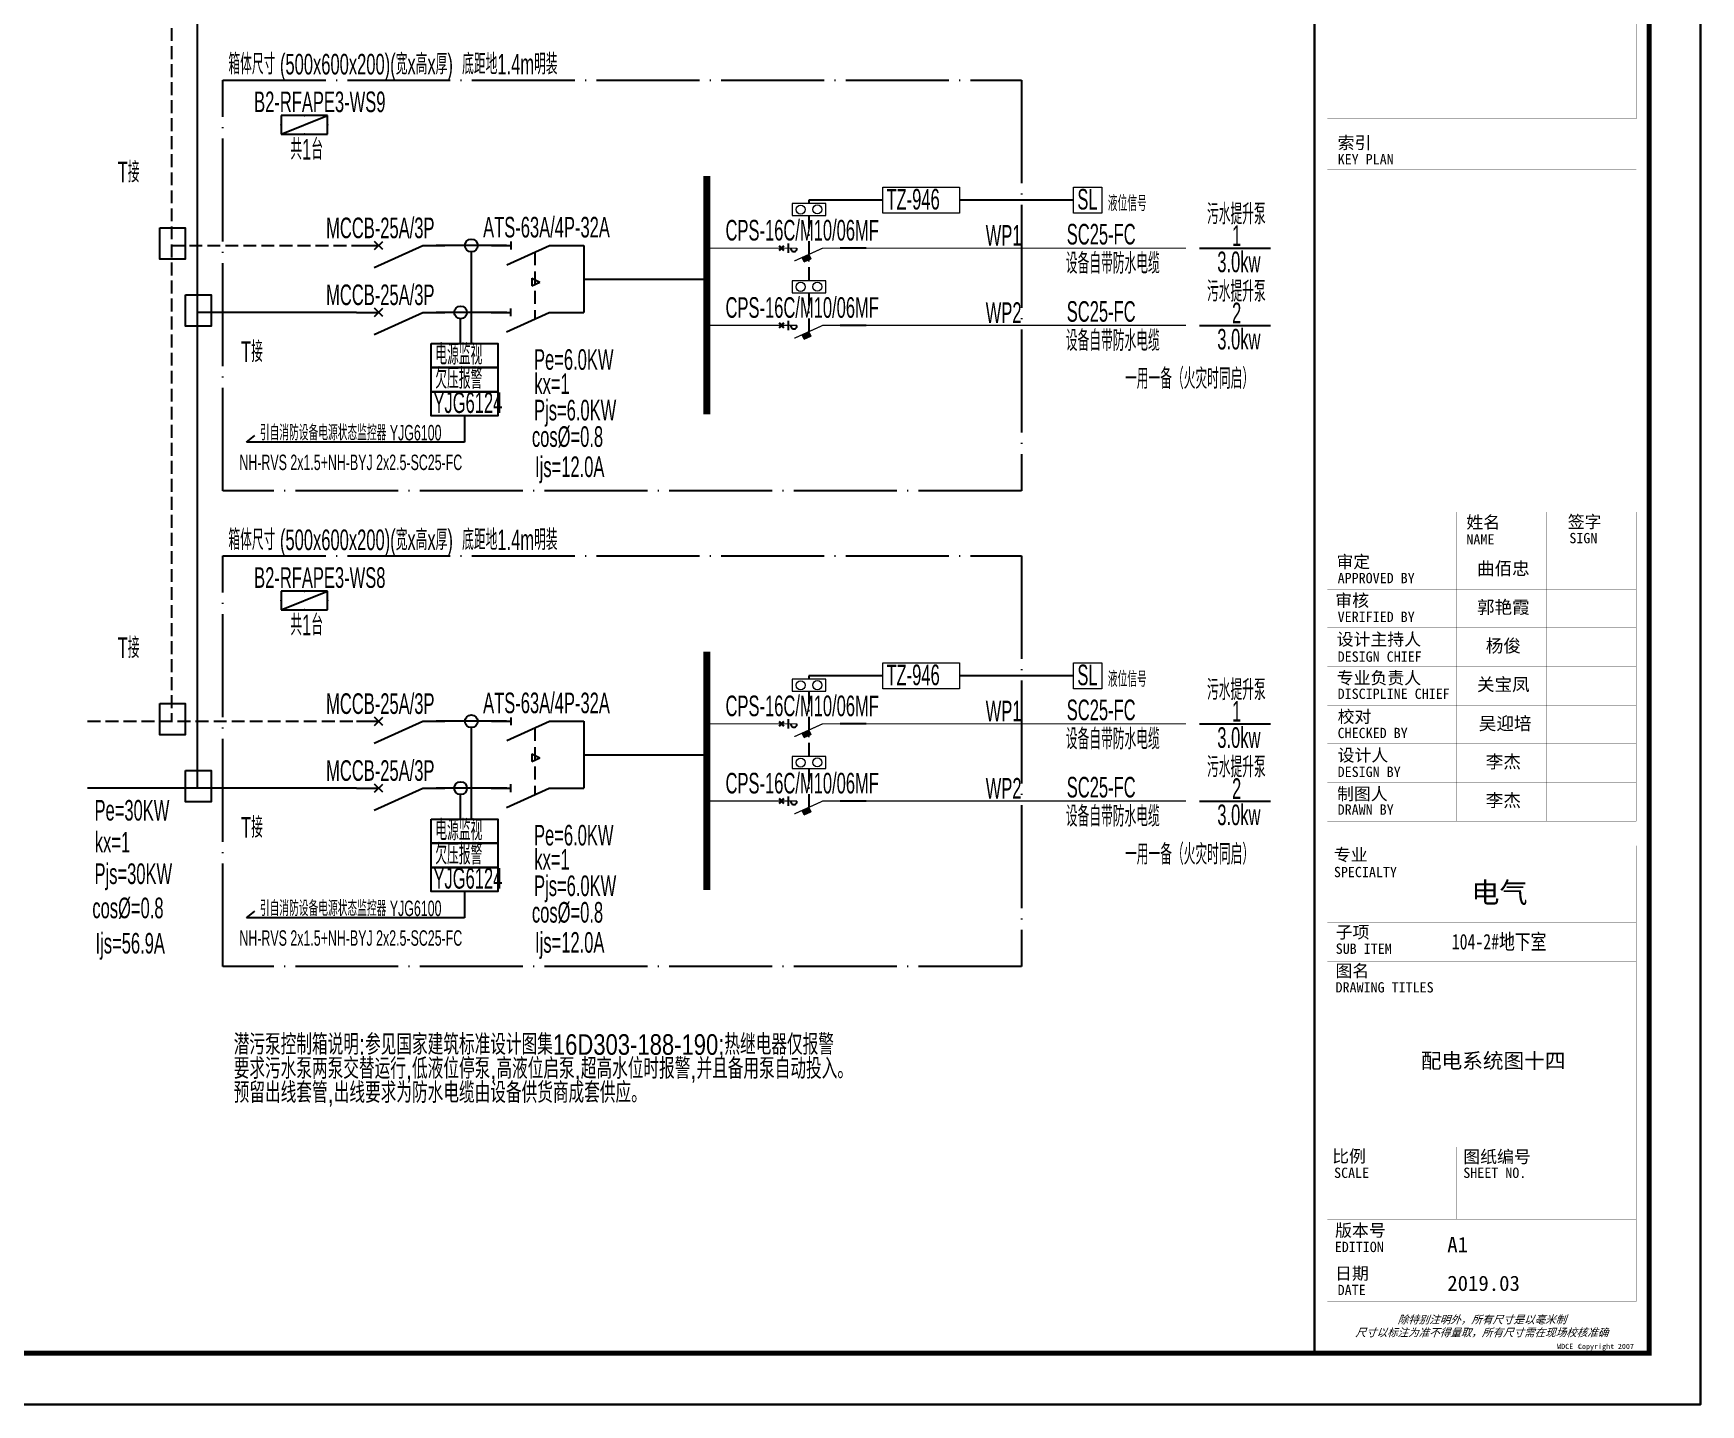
# Model space of a CAD drawing. Extents: x 776418 to 2076422, y -1170708 to 498544.
# Drawn here: x 960562 to 992943, y -1017069 to -990452 of the extents above; entities that cross this region are included whole.
import ezdxf
from ezdxf.enums import TextEntityAlignment as Align

# ---------------------------------------------------------------- set-up
doc = ezdxf.new("R2010")
doc.units = 0
doc.header["$LTSCALE"] = 1000
doc.header["$MEASUREMENT"] = 0
for name, pattern in [('CONTINOUS', [0]), ('DASH', [0.35, 0.25, -0.1]), ('DASHDOT2', [0.5, 0.25, -0.125, 0, -0.125]), ('DOTE', [2.42, 2, -0.2, 0.02, -0.2]), ('HIDDEN', [0.375, 0.25, -0.125])]:
    doc.linetypes.add(name, pattern=pattern)
doc.layers.get('0').update_dxf_attribs({"linetype": 'CONTINUOUS'})
for name, color, linetype in [('D-TEXT', 7, 'CONTINUOUS'), ('DIM-动力', 3, 'CONTINUOUS'), ('DQ', 255, 'CONTINOUS'), ('EL-SYSTEM', 1, 'CONTINUOUS'), ('EL-TEXT', 3, 'CONTINUOUS'), ('ELEMENT', 3, 'CONTINUOUS'), ('EQUIP-箱柜', 3, 'CONTINUOUS'), ('SHEET_LINE', 6, 'CONTINUOUS'), ('SHEET_TEXT', 7, 'CONTINUOUS'), ('TEL_TITLE', 7, 'CONTINUOUS'), ('WIRE-母线', 6, 'CONTINUOUS'), ('WIRE-照明', 1, 'CONTINUOUS'), ('WIRE-系统', 4, 'CONTINUOUS'), ('WIRE-通讯', 4, 'CONTINUOUS'), ('字', 7, 'CONTINUOUS')]:
    doc.layers.add(name, color=color, linetype=linetype)
doc.layers.add('层1', color=7, linetype='CONTINUOUS', lineweight=0)
doc.styles.add('_JD', font='ros.shx', dxfattribs={"width": 0.8, "bigfont": 'JD.shx'})
doc.styles.add('_TCH_LABEL', font='COMPLEX', dxfattribs={"bigfont": 'GBCBIG'})
doc.styles.add('DIM_FONT', font='SIMPLEX', dxfattribs={"width": 0.7, "bigfont": 'GBCBIG'})
doc.styles.get("Standard").update_dxf_attribs({"font": 'gbenor.shx', "bigfont": 'gbcbig.shx'})
doc.styles.add('华文细黑', font='STXIHEI.TTF')

# ---------------------------------------------------------------- blocks, each defined once
blk = doc.blocks.new('$element$00000596')
at = {"const_width": 0.0233}
for points in [[(0, 0), (0, -0.25)], [(-0.25, -0.2), (0, -0.75), (0, -1)]]:
    blk.add_lwpolyline(points, dxfattribs=at)
blk.add_arc((-0.008, -0.192), 0.0589, 81.8699, 278.1301)
at = {"flags": 9}
blk.add_attdef('S', (0, 0), '', height=0.00000667, dxfattribs=at)
blk = doc.blocks.new('KBO')
at = {"lineweight": 30}
for p, q in [((-1003, -47), (-1097, 47)), ((-1097, -47), (-1003, 47))]:
    blk.add_line(p, q, dxfattribs=at)
at = {"color": 2, "lineweight": 25}
blk.add_line((-921, 91), (-921, -91), dxfattribs=at)
at = {"color": 2}
for p, q in [((-644, -187), (-514, -129)), ((-641, -193), (-511, -135)), ((-638, -199), (-509, -141)), ((-636, -205), (-506, -147)), ((-633, -211), (-503, -153)), ((-630, -217), (-501, -159)), ((-628, -222), (-498, -165)), ((-625, -228), (-495, -171)), ((-623, -234), (-493, -177)), ((-620, -240), (-490, -182)), ((-617, -246), (-487, -188)), ((-615, -252), (-485, -194)), ((-612, -258), (-482, -200)), ((-609, -264), (-480, -206))]:
    blk.add_line(p, q, dxfattribs=at)
blk.add_lwpolyline([(-645, -183), (-515, -125), (-478, -210), (-608, -268)], close=True)
at = {"layer": 'ELEMENT', "xscale": 999.9899999999907, "yscale": 999.9899999999907, "zscale": 999.9899999999907, "rotation": 90}
blk.add_blockref('$element$00000596', (-1000, 0), dxfattribs=at)
blk = doc.blocks.new('M_M8')
for p, q in [((-0.25, -0.2), (0, -0.75)), ((0.05, -0.25), (-0.05, -0.25))]:
    blk.add_line(p, q)
for points in [[(0, 0), (0, -0.25)], [(0, -0.75), (0, -1)]]:
    blk.add_lwpolyline(points)
at = {"style": 'DIM_FONT', "width": 0.8, "flags": 9}
blk.add_attdef('S', (0.25, -0.5), '', height=0.2, dxfattribs=at)
blk = doc.blocks.new('M_M7')
for p, q in [((-0.25, -0.2), (0, -0.75)), ((-0.047, -0.297), (0.047, -0.203)), ((-0.047, -0.203), (0.047, -0.297))]:
    blk.add_line(p, q)
for points in [[(0, 0), (0, -0.25)], [(0, -0.75), (0, -1)]]:
    blk.add_lwpolyline(points)
at = {"width": 0.8, "flags": 9}
blk.add_attdef('S', (0.25, -0.5), '', height=0.2, dxfattribs=at)
blk = doc.blocks.new('$equip$00001416')
for p, q in [((0.75, 0.6), (-0.75, 0.6)), ((-0.75, 0), (0.75, 0.6)), ((-0.75, 0.6), (-0.75, 0)), ((0.75, 0), (0.75, 0.6)), ((-0.75, 0), (0.75, 0))]:
    blk.add_line(p, q)
for p in [(0, 0.6), (-0.75, 0.3), (0, 0), (0.75, 0.3)]:
    blk.add_point(p)
at = {"style": '_TCH_LABEL', "flags": 9}
blk.add_attdef('A', (0, 0), '', height=0.00002, dxfattribs=at)
blk = doc.blocks.new('A$C00115E70')
at = {"layer": 'WIRE-通讯', "ltscale": 0.001}
blk.add_lwpolyline([(-84100, 59400), (0, 59400), (0, 0), (-84100, 0)], close=True, dxfattribs=at)
blk = doc.blocks.new('WDCE Copyright200X')
at = {"const_width": 0.016}
blk.add_lwpolyline([(-10.6, 1.26, 1), (-11.4, 1.26, 1)], format="xyb", close=True, dxfattribs=at)
at = {"style": '华文细黑'}
for s, p in [('WDCE ', (-11.46, 0.5)), ('     Copyright ', (-3.51, 0.5))]:
    blk.add_text(s, height=1, dxfattribs=at).set_placement(p, align=Align.BOTTOM_RIGHT)
blk.add_text('c', height=0.6, dxfattribs=at).set_placement((-11.04, 1.35), align=Align.MIDDLE_CENTER)
blk.add_attdef('200X', text='', height=1, dxfattribs=at).set_placement((-0.45, 0.5), align=Align.BOTTOM_RIGHT)
blk = doc.blocks.new('A$C51FB5BAD')
at = {"layer": 'SHEET_LINE', "const_width": 50}
blk.add_lwpolyline([(-6500, -57400), (0, -57400), (0, -6150), (-6500, -6150)], close=True, dxfattribs=at)
at = {"layer": 'SHEET_LINE', "const_width": 5}
for points in [[(-6250, -15740), (-6250, -33443)], [(-6250, -33443), (-250, -33443), (-250, -15740)], [(-5750, -32740), (-750, -32740)], [(-6250, -33443), (-250, -33443)], [(-6250, -34426), (-250, -34426)], [(-6250, -47074), (-250, -47074), (-250, -41074), (-6250, -41074), (-6250, -47074)], [(-3750, -41074), (-3750, -47074)], [(-2000, -41074), (-2000, -47074)], [(-6250, -41824), (-250, -41824)], [(-6250, -42574), (-250, -42574)], [(-6250, -43324), (-250, -43324)], [(-6250, -44074), (-250, -44074)], [(-6250, -44824), (-250, -44824)], [(-6250, -45574), (-250, -45574)], [(-6250, -46324), (-250, -46324)], [(-6250, -47550), (-250, -47550), (-250, -56400), (-6250, -56400), (-6250, -47550)], [(-6250, -49050), (-250, -49050)], [(-6250, -49800), (-250, -49800)], [(-6250, -53400), (-250, -53400)], [(-3750, -53400), (-3750, -54800)], [(-6250, -54800), (-250, -54800)], [(-6250, -55600), (-250, -55600)]]:
    blk.add_lwpolyline(points, dxfattribs=at)
at = {"layer": 'SHEET_TEXT', "xscale": 100, "yscale": 100, "zscale": 100}
blk.add_blockref('WDCE Copyright200X', (-250, -57400), dxfattribs=at).add_auto_attribs({'200X': '2007'})
at = {"layer": 'SHEET_TEXT', "style": '华文细黑'}
for s, height, p in [('索引', 240, (-6050, -33786)), ('KEY PLAN', 200, (-6050, -34126)), ('姓名', 240, (-3550, -41153)), ('签字', 240, (-1581, -41143)), ('NAME', 200, (-3550, -41504)), ('SIGN', 200, (-1550, -41480)), ('审定', 240, (-6073, -41919)), ('APPROVED BY', 200, (-6050, -42256)), ('审核', 240, (-6095, -42671)), ('VERIFIED BY', 200, (-6050, -43009)), ('设计主持人', 240, (-6068, -43424)), ('DESIGN CHIEF', 200, (-6050, -43781)), ('专业负责人', 240, (-6067, -44174)), ('DISCIPLINE CHIEF', 200, (-6050, -44502)), ('校对', 240, (-6050, -44924)), ('CHECKED BY', 200, (-6050, -45263)), ('设计人', 240, (-6050, -45674)), ('DESIGN BY', 200, (-6050, -46017)), ('制图人', 240, (-6061, -46424)), ('DRAWN BY', 200, (-6050, -46750)), ('专业', 240, (-6123, -47607)), ('SPECIALTY', 200, (-6123, -47962)), ('子项', 240, (-6088, -49108)), ('SUB ITEM', 200, (-6088, -49450)), ('图名', 240, (-6091, -49859)), ('DRAWING TITLES', 200, (-6091, -50200)), ('比例', 240, (-6156, -53458)), ('图纸编号', 240, (-3610, -53468)), ('SCALE', 200, (-6119, -53800)), ('SHEET NO.', 200, (-3610, -53800)), ('版本号', 240, (-6100, -54897)), ('EDITION', 200, (-6106, -55239)), ('日期', 240, (-6100, -55732)), ('DATE', 200, (-6050, -56074))]:
    blk.add_text(s, height=height, dxfattribs=at).set_placement(p, align=Align.TOP_LEFT)
at = {"layer": 'SHEET_TEXT', "style": '华文细黑', "oblique": 20}
for s, p in [('除特别注明外，所有尺寸是以毫米制', (-3250, -56750)), ('尺寸以标注为准不得量取，所有尺寸需在现场校核准确', (-3250, -57000))]:
    blk.add_text(s, height=150, dxfattribs=at).set_placement(p, align=Align.MIDDLE_CENTER)
at = {"layer": '字', "style": '华文细黑'}
for s, p in [('A1', (-3921, -55441)), ('2019.03', (-3921, -56193))]:
    blk.add_text(s, height=296.2, dxfattribs=at).set_placement(p)
at = {"layer": '字', "insert": (-2908, -48482), "char_height": 400, "width": 78154.16, "attachment_point": 5, "style": '华文细黑'}
blk.add_mtext('电气', dxfattribs=at)

msp = doc.modelspace()

# ---------------------------------------------------------------- linework, layer by layer
at = {"linetype": 'DOTE'}
for p, q in [((964240, -991359), (979750, -991359)), ((964240, -999334), (964240, -991359)), ((979750, -991359), (979750, -999334)), ((979750, -999334), (964240, -999334)), ((964240, -1000592), (979750, -1000592)), ((964240, -1008567), (964240, -1000592)), ((979750, -1000592), (979750, -1008567)), ((979750, -1008567), (964240, -1008567))]:
    msp.add_line(p, q, dxfattribs=at)
at = {"color": 1, "lineweight": 25}
for p, q in [((976736, -994621), (976232, -994621)), ((976736, -996121), (976232, -996121)), ((976736, -1003854), (976232, -1003854)), ((976736, -1005354), (976232, -1005354))]:
    msp.add_line(p, q, dxfattribs=at)
at = {"lineweight": 0}
for points in [[(980764, -993436), (981315, -993436), (981315, -993943), (980764, -993943)], [(980764, -1002670), (981315, -1002670), (981315, -1003176), (980764, -1003176)]]:
    msp.add_lwpolyline(points, close=True, dxfattribs=at)
at = {"layer": 'D-TEXT'}
for p, q in [((983211, -994621), (984590, -994621)), ((983211, -996121), (984590, -996121)), ((983211, -1003855), (984590, -1003855)), ((983211, -1005355), (984590, -1005355))]:
    msp.add_line(p, q, dxfattribs=at)
for points in [[(961892, -993455, 0, 0, 0), (962829, -993455, 0, 0, 0), (963134, -994078, 80, 0, 0), (963266, -994347, 0, 0, 0)], [(965145, -996940, 0, 0, 0), (964208, -996940, 0, 0, 0), (963903, -996317, 80, 0, 0), (963771, -996048, 0, 0, 0)], [(961892, -1002688, 0, 0, 0), (962829, -1002688, 0, 0, 0), (963134, -1003311, 80, 0, 0), (963266, -1003581, 0, 0, 0)], [(965145, -1006174, 0, 0, 0), (964208, -1006174, 0, 0, 0), (963903, -1005551, 80, 0, 0), (963771, -1005281, 0, 0, 0)]]:
    msp.add_lwpolyline(points, format="xyseb", dxfattribs=at)
at = {"layer": 'DIM-动力', "ltscale": 0.001}
msp.add_lwpolyline([(908843, -1017069), (992943, -1017069), (992943, -957669), (908843, -957669)], close=True, dxfattribs=at)
at = {"layer": 'DQ'}
for p, q in [((969062, -994694), (969062, -996472)), ((968859, -996472), (968859, -995994)), ((968936, -997875), (968936, -998389)), ((964699, -998389), (964864, -998255)), ((968936, -998389), (964699, -998389)), ((969062, -1003928), (969062, -1005705)), ((968859, -1005705), (968859, -1005227)), ((968936, -1007109), (968936, -1007622)), ((964699, -1007622), (964864, -1007488)), ((968936, -1007622), (964699, -1007622))]:
    msp.add_line(p, q, dxfattribs=at)
for points in [[(968287, -996472), (969586, -996472), (969586, -996940), (968287, -996940)], [(968287, -996940), (969586, -996940), (969586, -997407), (968287, -997407)], [(968287, -997407), (969586, -997407), (969586, -997875), (968287, -997875)], [(968287, -1005705), (969586, -1005705), (969586, -1006173), (968287, -1006173)], [(968287, -1006173), (969586, -1006173), (969586, -1006641), (968287, -1006641)], [(968287, -1006641), (969586, -1006641), (969586, -1007109), (968287, -1007109)]]:
    msp.add_lwpolyline(points, close=True, dxfattribs=at)
for centre in [(969068, -994570), (968859, -995869), (969068, -1003804), (968859, -1005103)]:
    msp.add_circle(centre, 124, dxfattribs=at)
at = {"layer": 'EL-SYSTEM'}
for points in [[(963018, -994228), (963513, -994228), (963513, -994836), (963018, -994836)], [(963518, -995527), (964013, -995527), (964013, -996136), (963518, -996136)], [(963018, -1003461), (963513, -1003461), (963513, -1004070), (963018, -1004070)], [(963518, -1004760), (964013, -1004760), (964013, -1005369), (963518, -1005369)]]:
    msp.add_lwpolyline(points, close=True, dxfattribs=at)
at = {"layer": 'TEL_TITLE'}
msp.add_lwpolyline([(908843, -1017069), (992943, -1017069), (992943, -957669), (908843, -957669)], close=True, dxfattribs=at)
at = {"layer": 'TEL_TITLE', "const_width": 100}
msp.add_lwpolyline([(911343, -1016069), (991943, -1016069), (991943, -958669), (911343, -958669)], close=True, dxfattribs=at)
at = {"layer": 'WIRE-母线', "const_width": 133}
for points in [[(973641, -993221), (973641, -997849)], [(973641, -1002454), (973641, -1007082)]]:
    msp.add_lwpolyline(points, dxfattribs=at)
at = {"layer": 'WIRE-照明', "linetype": 'DASH'}
for p, q in [((963242, -980550), (963242, -1003804)), ((963242, -994570), (966840, -994570)), ((961614, -1003804), (966840, -1003804))]:
    msp.add_line(p, q, dxfattribs=at)
at = {"layer": 'WIRE-照明'}
for p, q in [((963742, -980550), (963742, -1005103)), ((969752, -994570), (968384, -994570)), ((970960, -994570), (971256, -994570)), ((971256, -994570), (971256, -995869)), ((970241, -995206), (970241, -995353)), ((970241, -995206), (970400, -995280)), ((970241, -995353), (970400, -995280)), ((971256, -995220), (973641, -995220)), ((966840, -995869), (963742, -995869)), ((969756, -995869), (968388, -995869)), ((970954, -995869), (971256, -995869)), ((969752, -1003804), (968384, -1003804)), ((970960, -1003804), (971256, -1003804)), ((971256, -1003804), (971256, -1005103)), ((970241, -1004440), (970241, -1004587)), ((970241, -1004440), (970400, -1004513)), ((971256, -1004453), (973641, -1004453)), ((970241, -1004587), (970400, -1004513)), ((966840, -1005103), (961614, -1005103)), ((969756, -1005103), (968388, -1005103)), ((970954, -1005103), (971256, -1005103))]:
    msp.add_line(p, q, dxfattribs=at)
at = {"layer": 'WIRE-照明', "linetype": 'HIDDEN'}
for p, q in [((970302, -994699), (970302, -995998)), ((970302, -1003932), (970302, -1005231))]:
    msp.add_line(p, q, dxfattribs=at)
at = {"layer": 'WIRE-系统', "const_width": 23.3}
for points in [[(973641, -994621), (975141, -994621)], [(976141, -994621), (979750, -994621)], [(979750, -994621), (982946, -994621)], [(973641, -996121), (975141, -996121)], [(976141, -996121), (979750, -996121)], [(979750, -996121), (982946, -996121)], [(973641, -1003854), (975141, -1003854)], [(976141, -1003854), (979750, -1003854)], [(979750, -1003854), (982946, -1003854)], [(973641, -1005354), (975141, -1005354)], [(976141, -1005354), (979750, -1005354)], [(979750, -1005354), (982946, -1005354)]]:
    msp.add_lwpolyline(points, dxfattribs=at)
at = {"layer": '层1', "color": 4, "linetype": 'DASHDOT2', "lineweight": -3, "ltscale": 500}
for p, q in [((977057, -993688), (975626, -993688)), ((980764, -993689), (978547, -993689)), ((977057, -1002922), (975626, -1002921)), ((980764, -1002923), (978547, -1002922))]:
    msp.add_line(p, q, dxfattribs=at)
at = {"layer": '层1', "color": 4, "linetype": 'DASHDOT2', "lineweight": -3}
for p, q in [((975626, -993688), (975626, -993756)), ((975626, -993987), (975625, -995256)), ((975626, -995487), (975625, -996246)), ((975626, -1002921), (975626, -1002989)), ((975626, -1003221), (975625, -1004489)), ((975626, -1004721), (975625, -1005480))]:
    msp.add_line(p, q, dxfattribs=at)
at = {"layer": '层1', "color": 6, "lineweight": 15}
for points in [[(977057, -993435), (978547, -993435), (978547, -993942), (977057, -993942)], [(977057, -1002668), (978547, -1002668), (978547, -1003175), (977057, -1003175)]]:
    msp.add_lwpolyline(points, close=True, dxfattribs=at)
at = {"layer": '层1', "color": 2, "linetype": 'Continuous', "lineweight": 15}
for points in [[(975301, -993987), (975951, -993987), (975951, -993756), (975301, -993756)], [(975301, -995487), (975951, -995487), (975951, -995256), (975301, -995256)], [(975301, -1003221), (975951, -1003221), (975951, -1002989), (975301, -1002989)], [(975301, -1004721), (975951, -1004721), (975951, -1004489), (975301, -1004489)]]:
    msp.add_lwpolyline(points, close=True, dxfattribs=at)
for centre in [(975465, -993872), (975788, -993870), (975465, -995372), (975788, -995370), (975465, -1003106), (975788, -1003104), (975465, -1004606), (975788, -1004604)]:
    msp.add_circle(centre, 87.9, dxfattribs=at)

# ---------------------------------------------------------------- block references
msp.add_blockref('A$C51FB5BAD', (991943, -958669))
at = {"layer": 'DQ', "xscale": 1500, "yscale": 1500, "zscale": 1500, "rotation": 90}
for p in [(969460, -994570), (969454, -995869), (969460, -1003804), (969454, -1005103)]:
    msp.add_blockref('M_M8', p, dxfattribs=at)
at = {"layer": 'ELEMENT', "xscale": 1714.285714285681, "yscale": 1714.285714285681, "zscale": 1714.285714285681, "rotation": 90}
for p in [(966840, -994570), (966840, -995869), (966840, -1003804), (966840, -1005103)]:
    msp.add_blockref('M_M7', p, dxfattribs=at)
at = {"layer": 'EQUIP-箱柜', "ltscale": 0.001, "xscale": 600, "yscale": 600, "zscale": 600}
for p in [(965825, -992407), (965825, -1001641)]:
    msp.add_blockref('$equip$00001416', p, dxfattribs=at)
at = {"layer": 'WIRE-通讯', "ltscale": 0.001}
msp.add_blockref('A$C00115E70', (992943, -1017069), dxfattribs=at)
at = {"layer": '层1', "color": 4, "lineweight": -3}
for p in [(976141, -994621), (976141, -996121), (976141, -1003854), (976141, -1005354)]:
    msp.add_blockref('KBO', p, dxfattribs=at)

# ---------------------------------------------------------------- texts
at = {"layer": 'D-TEXT', "style": '_JD', "width": 0.6}
for s, height, p in [('箱体尺寸 (500x600x200)(宽x高x厚)  底距地1.4m明装', 400, (964350, -991250)), ('B2-RFAPE3-WS9', 400, (964850, -991981)), ('共1台', 400, (965553, -992903)), ('T接', 400, (962200, -993345)), ('TZ-946', 400, (977131, -993871)), ('SL', 400, (980838, -993872)), ('液位信号', 300, (981430, -993903)), ('污水提升泵', 400, (983356, -994161)), ('MCCB-25A/3P', 400, (966248, -994428)), ('ATS-63A/4P-32A', 400, (969297, -994414, -2980)), ('CPS-16C/M10/06MF', 400, (974005, -994473)), ('WP1', 400, (979058, -994572)), ('SC25-FC', 400, (980632, -994550)), ('1', 400, (983842, -994578)), ('设备自带防水电缆', 400, (980613, -995116)), ('3.0kw', 400, (983556, -995088)), ('MCCB-25A/3P', 400, (966248, -995727)), ('污水提升泵', 400, (983356, -995661)), ('CPS-16C/M10/06MF', 400, (974005, -995973)), ('WP2', 400, (979058, -996072)), ('SC25-FC', 400, (980632, -996050)), ('2', 400, (983842, -996078)), ('设备自带防水电缆', 400, (980613, -996616)), ('3.0kw', 400, (983556, -996588)), ('T接', 400, (964596, -996831)), ('电源监视', 400, (968369, -996884, 37)), ('Pe=6.0KW', 400, (970286, -996983)), ('欠压报警', 400, (968369, -997352, 37)), ('一用一备（火灾时同启）', 400, (981763, -997353)), ('kx=1', 400, (970292, -997452)), ('YJG6124', 400, (968332, -997820, 37)), ('Pjs=6.0KW', 400, (970286, -997965)), ('引自消防设备电源状态监控器 YJG6100 ', 300, (964961, -998353)), ('cos%%C=0.8', 400, (970245, -998479)), ('NH-RVS 2x1.5+NH-BYJ 2x2.5-SC25-FC ', 300, (964564, -998929)), ('Ijs=12.0A', 400, (970306, -999064)), ('箱体尺寸 (500x600x200)(宽x高x厚)  底距地1.4m明装', 400, (964350, -1000483)), ('B2-RFAPE3-WS8', 400, (964850, -1001215)), ('共1台', 400, (965553, -1002136)), ('T接', 400, (962200, -1002578)), ('TZ-946', 400, (977131, -1003104)), ('SL', 400, (980838, -1003105)), ('液位信号', 300, (981430, -1003137)), ('污水提升泵', 400, (983356, -1003395)), ('MCCB-25A/3P', 400, (966248, -1003662)), ('ATS-63A/4P-32A', 400, (969297, -1003648, -2980)), ('CPS-16C/M10/06MF', 400, (974005, -1003706)), ('WP1', 400, (979058, -1003805)), ('SC25-FC', 400, (980632, -1003784)), ('1', 400, (983842, -1003812)), ('设备自带防水电缆', 400, (980613, -1004349)), ('3.0kw', 400, (983556, -1004321)), ('污水提升泵', 400, (983356, -1004895)), ('MCCB-25A/3P', 400, (966248, -1004961)), ('CPS-16C/M10/06MF', 400, (974005, -1005206)), ('WP2', 400, (979058, -1005305)), ('SC25-FC', 400, (980632, -1005284)), ('2', 400, (983842, -1005312)), ('Pe=30KW', 400, (961750, -1005732)), ('设备自带防水电缆', 400, (980613, -1005849)), ('3.0kw', 400, (983556, -1005821)), ('T接', 400, (964596, -1006064)), ('电源监视', 400, (968369, -1006118, 37)), ('kx=1', 400, (961756, -1006351)), ('Pe=6.0KW', 400, (970286, -1006216)), ('欠压报警', 400, (968369, -1006585, 37)), ('kx=1', 400, (970292, -1006685)), ('一用一备（火灾时同启）', 400, (981763, -1006586)), ('Pjs=30KW', 400, (961750, -1006964)), ('YJG6124', 400, (968332, -1007053, 37)), ('Pjs=6.0KW', 400, (970286, -1007198)), ('cos%%C=0.8', 400, (961708, -1007628)), ('引自消防设备电源状态监控器 YJG6100 ', 300, (964961, -1007586)), ('cos%%C=0.8', 400, (970245, -1007713)), ('Ijs=56.9A', 400, (961770, -1008313)), ('NH-RVS 2x1.5+NH-BYJ 2x2.5-SC25-FC ', 300, (964564, -1008162)), ('Ijs=12.0A', 400, (970306, -1008297))]:
    msp.add_text(s, height=height, rotation=360, dxfattribs=at).set_placement(p)
at = {"layer": 'D-TEXT', "insert": (964453, -1009879), "char_height": 400, "width": 13924.82, "attachment_point": 1, "line_spacing_factor": 0.7, "style": '_JD'}
msp.add_mtext('潜污泵控制箱说明:参见国家建筑标准设计图集16D303-188-190;热继电器仅报警\\P要求污水泵两泵交替运行,低液位停泵,高液位启泵,超高水位时报警,并且备用泵自动投入。\\P预留出线套管,出线要求为防水电缆由设备供货商成套供应。', dxfattribs=at)
at = {"layer": 'EL-TEXT', "style": '华文细黑'}
msp.add_text('配电系统图十四', height=294, dxfattribs=at).set_placement((987510, -1010541))
at = {"layer": 'SHEET_TEXT', "style": '华文细黑'}
msp.add_text('吴迎培', height=250, dxfattribs=at).set_placement((988635, -1003722), align=Align.TOP_LEFT)
for tag, p in [('曲佰忠', (989111, -1000715)), ('郭艳霞', (989111, -1001465)), ('杨俊', (989111, -1002215)), ('关宝凤', (989111, -1002965)), ('李杰', (989111, -1004465)), ('李杰', (989111, -1005215))]:
    msp.add_attdef(tag, text='', height=250, dxfattribs=at).set_placement(p, align=Align.TOP_CENTER)
at = {"layer": '字', "style": '华文细黑', "width": 0.75}
msp.add_text('104-2#地下室', height=300, dxfattribs=at).set_placement((988109, -1008233))

doc.saveas('drawing.dxf')
